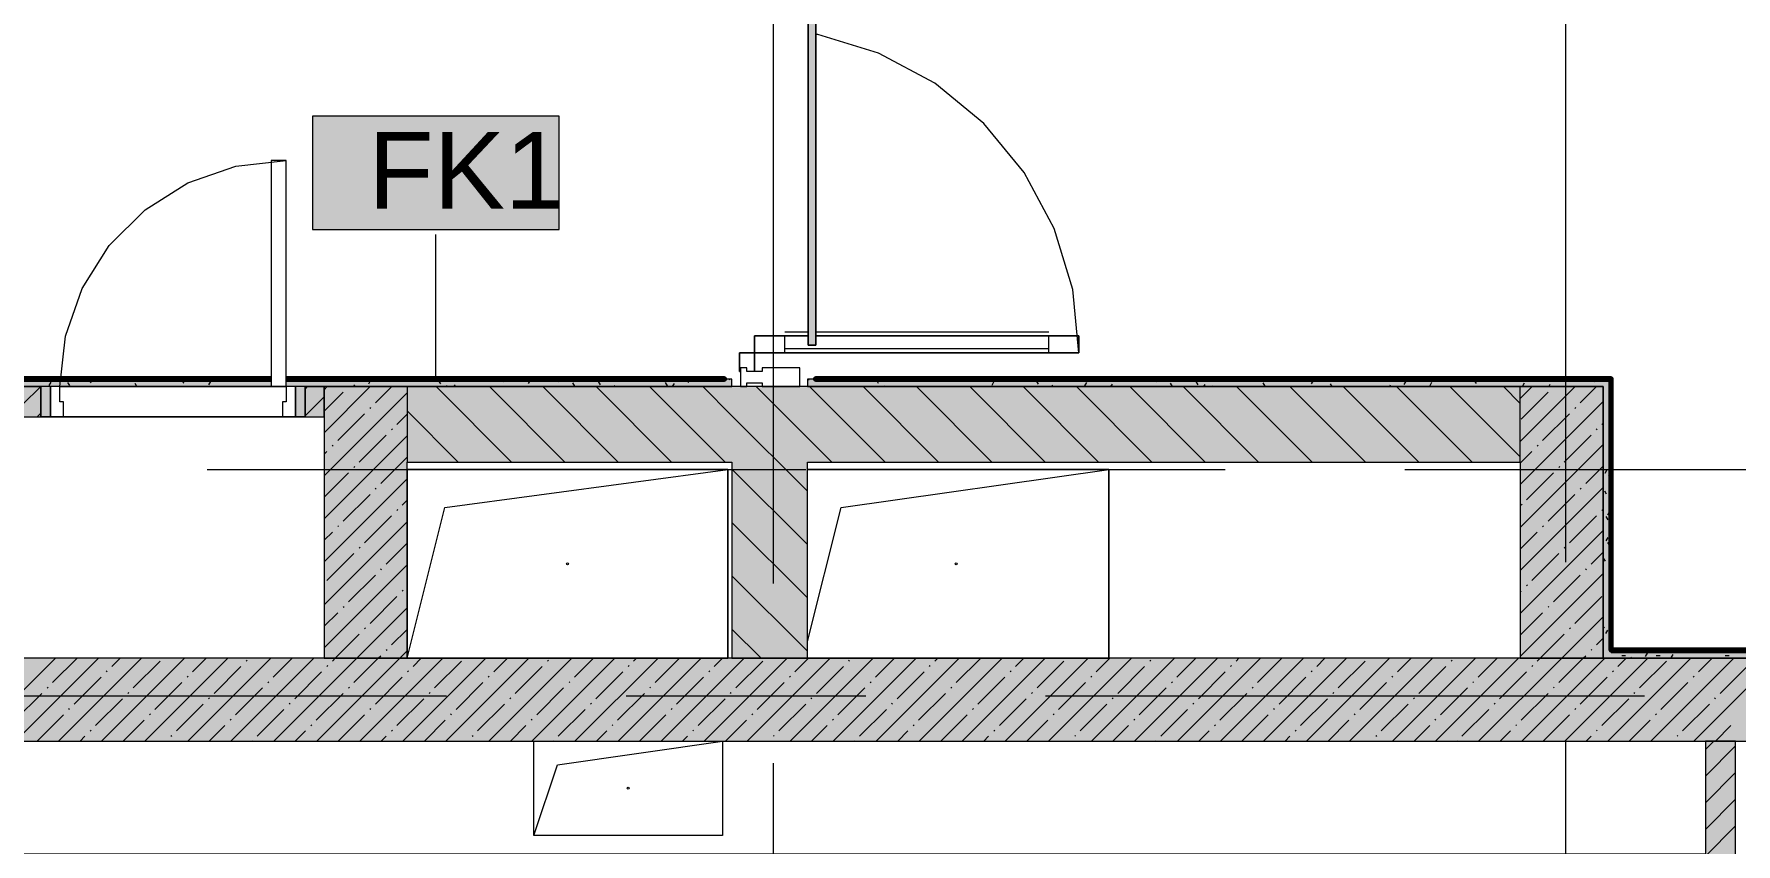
# Model space of a CAD drawing. Header units: millimetres. Extents: x -3817 to 677485, y -22715 to 103890.
# Drawn here: x 96894 to 101404, y 12019 to 14166 of the extents above; entities that cross this region are included whole.
import ezdxf

# ---------------------------------------------------------------- set-up
doc = ezdxf.new("R2010")
doc.units = ezdxf.units.MM
doc.layers.add('PDF _Геометрия', color=7, linetype='Continuous', true_color=0x1d1d1d)
doc.layers.add('PDF _Сплошная заливка', color=7, linetype='Continuous', true_color=0xffffff)
doc.layers.add('PDF _Текст', color=7, linetype='Continuous')
doc.styles.add('PDF GOST-Common', font='arial.ttf')

msp = doc.modelspace()

# ---------------------------------------------------------------- hatches: boundary and pattern name
at = {"layer": 'PDF _Сплошная заливка', "transparency": 33554559}
h = msp.add_hatch(color=256, dxfattribs=at)
h.paths.add_polyline_path([(98743.6, 12511.4), (98943.6, 12511.4), (98943.6, 13231.3), (98743.6, 13231.3), (98743.6, 13031.3)], flags=0)
h.paths.add_polyline_path([(98743.6, 15131.3), (98943.6, 15131.3), (98943.6, 15311.3), (98743.6, 15311.3)], flags=0)
h = msp.add_hatch(color=256, dxfattribs=at)
h.paths.add_polyline_path([(98080, 13231.3), (98743.6, 13231.3), (98743.6, 13251.4), (97562.1, 13251.4), (97562.1, 13231.3), (97612.1, 13231.3)], flags=0)
h.paths.add_polyline_path([(97522.1, 13231.3), (97522.1, 13251.4), (96763.6, 13251.4), (96763.6, 13231.3), (96962.1, 13231.3)], flags=0)
for points in [[(98743.6, 13031.3), (98743.6, 13231.3), (97882.6, 13231.3), (97882.6, 13031.3), (98080, 13031.3)], [(100741.3, 13231.3), (101052.6, 13231.3), (101052.6, 13251.4), (98943.6, 13251.4), (98943.6, 13231.3), (99410.6, 13231.3)], [(100832.6, 13031.3), (100832.6, 13231.3), (98943.6, 13231.3), (98943.6, 13031.3), (100741.3, 13031.3)], [(98080, 12291.4), (101853.6, 12291.4), (101853.6, 12511.4), (94453.6, 12511.4), (94453.6, 12291.4), (96749.4, 12291.4)], [(101323.6, 7311.4), (101403.6, 7311.4), (101403.6, 12291.4), (101323.6, 12291.4), (101323.6, 9439.1)]]:
    msp.add_hatch(color=256, dxfattribs=at).paths.add_polyline_path(points)
h = msp.add_hatch(color=256, dxfattribs=at)
h.paths.add_polyline_path([(121433.6, 12511.4), (121433.6, 12531.3), (111448.6, 12531.3), (111448.6, 12519.3), (111478.6, 12519.3), (111478.6, 12511.4), (120700.8, 12511.4)], flags=0)
h.paths.add_polyline_path([(110418.6, 12511.4), (110418.6, 12519.3), (110448.6, 12519.3), (110448.6, 12531.3), (109343.6, 12531.3), (109343.6, 12519.3), (109398.6, 12519.3), (109398.6, 12511.4), (110055.7, 12511.4)], flags=0)
h.paths.add_polyline_path([(105338.6, 12511.4), (107838.6, 12511.4), (107838.6, 12519.3), (107893.6, 12519.3), (107893.6, 12531.3), (105338.6, 12531.3)], flags=0)
h.paths.add_polyline_path([(103402.5, 12511.4), (103888.6, 12511.4), (103888.6, 12531.3), (101052.6, 12531.3), (101052.6, 12511.4)], flags=0)

# ---------------------------------------------------------------- linework, layer by layer
at = {"layer": 'PDF _Геометрия', "color": 7, "lineweight": 9}
for points in [[(98945.7, 13340.9), (98945.7, 15120.9)], [(98965.7, 13340.9), (98965.7, 15120.9)], [(98285.2, 13948.2), (97632.1, 13948.2), (97632.1, 13648.2), (98285.2, 13648.2)], [(98732.6, 13011.4), (98732.6, 12511.4), (97882.6, 12511.4), (97882.6, 13011.4)], [(98732.6, 13011.4), (97882.6, 13011.4), (97882.6, 12511.4), (98732.6, 12511.4)], [(99742.6, 13011.4), (98943.6, 13011.4), (99742.6, 13011.4), (99742.6, 12511.4), (98943.6, 12511.4), (99742.6, 12511.4)], [(98743.6, 12511.4), (98943.6, 12511.4)], [(98718.6, 12291.4), (98718.6, 12041.4), (98218.6, 12041.4), (98218.6, 12291.4)]]:
    msp.add_lwpolyline(points, close=True, dxfattribs=at)
at = {"layer": 'PDF _Геометрия', "color": 253, "lineweight": 9, "true_color": 0xaaaaaa}
for points in [[(100953.6, 12766.1), (100953.6, 14353.6)], [(98853.6, 12709.5), (98853.6, 14297)], [(98766.2, 13271.3), (98763.2, 13271.3), (98763.2, 13321.3), (98803.2, 13321.3), (99663.2, 13321.3), (99646.6, 13489.1), (99597.7, 13650.5), (99518.2, 13799.1), (99411.3, 13929.5), (99280.9, 14036.4), (99132.3, 14115.9), (98970.9, 14164.8), (98965.7, 14165.3)], [(97562.1, 13231.3), (96962.1, 13231.3), (96977.1, 13364.9), (97021.5, 13491.7), (97093, 13605.4), (97188, 13700.4), (97301.7, 13771.9), (97428.6, 13816.3), (97562.1, 13831.3)], [(98945.7, 13375.4), (98883.2, 13375.4)], [(98883.2, 13321.3), (98883.2, 13366.3)], [(99583.2, 13375.4), (98965.7, 13375.4)], [(99583.2, 13321.3), (99583.2, 13366.3)], [(98803.2, 13271.3), (98803.2, 13321.3)], [(99583.2, 13331.3), (98883.2, 13331.3)], [(97572.1, 13151.3), (96952.1, 13151.3), (97572.1, 13151.3)], [(97352.2, 13011.4), (98939.7, 13011.4)], [(99415.9, 13011.4), (100050.9, 13011.4)], [(100527.2, 13011.4), (102114.7, 13011.4)], [(96399.7, 12411.4), (97987.2, 12411.4)], [(98463.4, 12411.4), (99098.4, 12411.4)], [(99574.7, 12411.4), (101162.2, 12411.4)], [(100953.6, 11654.9), (100953.6, 12289.9)], [(98853.6, 11598.3), (98853.6, 12233.3)]]:
    msp.add_lwpolyline(points, dxfattribs=at)
at = {"layer": 'PDF _Геометрия', "color": 253, "lineweight": 13, "true_color": 0xaaaaaa}
for points in [[(97562.1, 13831.3), (97522.1, 13831.3), (97522.1, 13231.3), (97562.1, 13231.3)], [(96937.1, 13151.3), (96937.1, 13231.3), (96912.1, 13231.3), (96912.1, 13151.3)], [(96962.1, 13231.3), (96937.1, 13231.3), (96937.1, 13151.3), (96972.1, 13151.3), (96972.1, 13191.3), (96962.1, 13191.3)], [(97562.1, 13231.3), (97562.1, 13191.3), (97552.1, 13191.3), (97552.1, 13151.3), (97587.1, 13151.3), (97587.1, 13231.3)], [(97587.1, 13151.3), (97612.1, 13151.3), (97612.1, 13231.3), (97587.1, 13231.3)]]:
    msp.add_lwpolyline(points, close=True, dxfattribs=at)
at = {"layer": 'PDF _Геометрия', "color": 7, "lineweight": 9}
for points in [[(97958.7, 13251.9), (97958.7, 13634.4)], [(98965.7, 13340.9), (98945.7, 13340.9), (98965.7, 13340.9)], [(97882.6, 13231.3), (97882.6, 13031.3)], [(100832.6, 13031.3), (100832.6, 13231.3)], [(101072.6, 12531.3), (101072.6, 12544.4), (101072.6, 13251.4)], [(97882.6, 12511.4), (97982.6, 12911.3), (98732.6, 13011.4)], [(98943.6, 12555.3), (99032.6, 12911.3), (99742.6, 13011.4)], [(98218.6, 12041.4), (98281.1, 12228.8), (98718.6, 12291.4)]]:
    msp.add_lwpolyline(points, dxfattribs=at)
at = {"layer": 'PDF _Геометрия', "color": 253, "lineweight": 9, "true_color": 0xaaaaaa}
for points in [[(98803.2, 13366.3), (98803.2, 13321.3), (99663.2, 13321.3), (99663.2, 13366.3), (98965.7, 13366.3), (99663.2, 13366.3), (99663.2, 13321.3), (98803.2, 13321.3), (98803.2, 13366.3), (98945.7, 13366.3)], [(98803.2, 13321.3), (98763.2, 13321.3), (98763.2, 13271.3), (98766.2, 13271.3), (98763.2, 13271.3), (98763.2, 13321.3), (98803.2, 13321.3), (98803.2, 13271.3)]]:
    msp.add_lwpolyline(points, close=True, dxfattribs=at)
at = {"layer": 'PDF _Геометрия', "color": 253, "lineweight": 13, "true_color": 0xaaaaaa}
msp.add_lwpolyline([(98766.2, 13271.3), (98763.2, 13271.3), (98763.2, 13321.3), (98803.2, 13321.3), (98803.2, 13271.3), (98783.2, 13271.3)], dxfattribs=at)
at = {"layer": 'PDF _Геометрия', "color": 7, "lineweight": 20}
msp.add_lwpolyline([(98783.2, 13231.3), (98783.2, 13241.3), (98823.2, 13241.3), (98823.2, 13231.3), (98923.2, 13231.3), (98923.2, 13281.3), (98823.2, 13281.3), (98823.2, 13271.3), (98783.2, 13271.3), (98783.2, 13281.3), (98766.2, 13281.3), (98766.2, 13231.3)], close=True, dxfattribs=at)
at = {"layer": 'PDF _Геометрия', "color": 231, "lineweight": 70, "true_color": 0xff80c0}
for points in [[(97522.1, 13252.3), (96762.6, 13252.3), (96762.6, 13251.4), (96762.6, 12803.9), (93811.5, 12803.9), (93811.5, 12802.9), (93812.5, 12531.3)], [(93813.5, 12531.3), (93812.5, 12802.9), (96763.6, 12802.9), (96763.6, 12803.9), (96763.6, 13251.4), (97522.1, 13251.4)], [(97562.1, 13251.4), (98723.6, 13251.4), (98723.6, 13252.3), (97562.1, 13252.3)], [(107694.6, 12532.3), (101073.6, 12532.3), (101073.6, 13251.4), (101073.6, 13252.3), (98964.6, 13252.3), (98964.6, 13251.4), (101072.6, 13251.4)], [(101073.6, 12531.3), (107694.6, 12531.3)]]:
    msp.add_lwpolyline(points, dxfattribs=at)
at = {"layer": 'PDF _Геометрия', "color": 9, "lineweight": 9, "true_color": 0xc0c0c0}
for points in [[(97522.1, 13251.4), (96763.6, 13251.4), (96763.6, 13231.3), (96763.6, 12802.9), (93832.5, 12802.9), (93812.5, 12802.9), (93813.5, 12532.3)], [(101853.6, 12511.4), (98943.6, 12511.4), (98943.6, 13031.3), (100832.6, 13031.3), (100832.6, 12511.4), (101052.6, 12511.4), (101052.6, 13231.3), (100832.6, 13231.3), (98943.6, 13231.3), (98743.6, 13231.3), (97882.6, 13231.3), (97662.6, 13231.3), (97662.6, 12511.4), (97882.6, 12511.4), (97882.6, 13031.3), (98743.6, 13031.3), (98743.6, 12511.4), (94453.6, 12511.4)], [(96783.6, 13231.3), (96912.1, 13231.3)], [(97612.1, 13151.3), (97662.6, 13151.3), (97662.6, 13231.3), (97612.1, 13231.3), (97612.1, 13151.3), (96912.1, 13151.3)], [(96962.1, 13231.3), (97562.1, 13231.3)], [(97612.1, 13231.3), (98743.6, 13231.3), (98743.6, 13251.4), (97562.1, 13251.4)], [(101072.6, 13251.4), (101052.6, 13251.4), (98943.6, 13251.4), (98943.6, 13231.3), (101052.6, 13231.3), (101052.6, 12531.3), (101052.6, 12511.4), (103888.6, 12511.4), (103888.6, 12531.3), (101073.6, 12531.3)], [(101773.6, 7311.4), (101403.6, 7311.4), (101403.6, 12291.4), (101323.6, 12291.4), (101323.6, 11991.3), (94533.6, 11991.3), (94533.6, 12291.4), (94453.6, 12291.4), (94453.6, 8611.3), (94453.6, 8631.3), (94453.6, 12311.3), (94433.6, 12311.3), (93758.6, 12311.3), (94453.6, 12311.3), (94453.6, 12291.4), (101853.6, 12291.4)]]:
    msp.add_lwpolyline(points, dxfattribs=at)
at = {"layer": 'PDF _Геометрия', "lineweight": 9}
for points in [[(96783.6, 13103.6), (96863.6, 13183.6), (96911.4, 13231.3)], [(97612.1, 13224.9), (97618.5, 13231.3)], [(97662.6, 13223.2), (97670.8, 13231.3)], [(97662.6, 13109.1), (97784.8, 13231.3)], [(97662.6, 13166.1), (97712.9, 13216.5)], [(97727.2, 13230.7), (97727.8, 13231.3)], [(97798.5, 13188), (97841.8, 13231.3)], [(98159.4, 13031.3), (97959.4, 13231.3)], [(98300.9, 13031.3), (98100.9, 13231.3)], [(98442.3, 13031.3), (98242.3, 13231.3)], [(98583.7, 13031.3), (98383.7, 13231.3)], [(98725.1, 13031.3), (98525.1, 13231.3)], [(98943.6, 12954.3), (98743.6, 13154.3), (98666.5, 13231.3)], [(99008, 13031.3), (98943.6, 13095.7), (98808, 13231.3)], [(99149.4, 13031.3), (98949.4, 13231.3)], [(99290.8, 13031.3), (99090.8, 13231.3)], [(99432.2, 13031.3), (99232.2, 13231.3)], [(99573.7, 13031.3), (99373.7, 13231.3)], [(99715.1, 13031.3), (99515.1, 13231.3)], [(99856.5, 13031.3), (99656.5, 13231.3)], [(99997.9, 13031.3), (99797.9, 13231.3)], [(100139.3, 13031.3), (99939.3, 13231.3)], [(100280.8, 13031.3), (100080.8, 13231.3)], [(100422.2, 13031.3), (100222.2, 13231.3)], [(100563.6, 13031.3), (100363.6, 13231.3)], [(100705, 13031.3), (100505, 13231.3)], [(100832.6, 13045.2), (100646.4, 13231.3)], [(100832.6, 13186.6), (100787.9, 13231.3)], [(100832.6, 13199.8), (100864.1, 13231.3)], [(100832.6, 13085.7), (100978.2, 13231.3)], [(100835, 13145.2), (100906.3, 13216.5)], [(100920.6, 13230.7), (100921.2, 13231.3)], [(100991.8, 13188), (101035.2, 13231.3)], [(97612.1, 13154.2), (97662.6, 13204.7)], [(97662.6, 12995.1), (97882.6, 13215.1)], [(97784.2, 13173.7), (97786.6, 13176.1)], [(100832.6, 12971.7), (101052.6, 13191.7)], [(100977.6, 13173.7), (100980, 13176.1)], [(96902.1, 13151.3), (96912.1, 13161.3)], [(97698.7, 13088.2), (97769.9, 13159.5)], [(97855.5, 13130.9), (97882.6, 13158)], [(98018, 13031.3), (97882.6, 13166.8)], [(100892, 13088.2), (100963.3, 13159.5)], [(101048.9, 13130.9), (101052.6, 13134.7)], [(97662.6, 12881), (97882.6, 13101)], [(97755.7, 13031.2), (97827, 13102.4)], [(97841.2, 13116.7), (97843.6, 13119.1)], [(100949.1, 13031.2), (101020.3, 13102.4)], [(101034.6, 13116.7), (101037, 13119.1)], [(97662.6, 13052.1), (97670.2, 13059.7)], [(97684.4, 13073.9), (97686.8, 13076.3)], [(97812.7, 12974.1), (97882.6, 13044)], [(100832.6, 12857.6), (101052.6, 13077.6)], [(100832.6, 13028.7), (100863.5, 13059.7)], [(100877.8, 13073.9), (100880.2, 13076.3)], [(97662.6, 12938), (97727.2, 13002.6)], [(97741.4, 13016.9), (97743.8, 13019.3)], [(98943.6, 12812.9), (98743.6, 13012.9)], [(100849.3, 12931.4), (100920.6, 13002.6)], [(100934.8, 13016.9), (100937.2, 13019.3)], [(101006.1, 12974.1), (101052.6, 13020.6)], [(97662.6, 12767), (97882.6, 12987)], [(97712.9, 12874.3), (97784.2, 12945.6)], [(97798.5, 12959.9), (97800.8, 12962.2)], [(100832.6, 12743.6), (101052.6, 12963.6)], [(100906.3, 12874.3), (100977.6, 12945.6)], [(100991.8, 12959.9), (100994.2, 12962.2)], [(97855.5, 12902.8), (97857.9, 12905.2)], [(97869.7, 12917.1), (97882.6, 12929.9)], [(100835, 12917.1), (100837.4, 12919.5)], [(101048.9, 12902.8), (101051.2, 12905.2)], [(97662.6, 12652.9), (97882.6, 12872.9)], [(97698.7, 12860.1), (97701, 12862.4)], [(97769.9, 12817.3), (97841.2, 12888.6)], [(98943.6, 12671.5), (98743.6, 12871.5)], [(100892, 12860.1), (100894.4, 12862.4)], [(100963.3, 12817.3), (101034.6, 12888.6)], [(97662.6, 12824), (97684.4, 12845.8)], [(97827, 12760.3), (97882.6, 12815.9)], [(100832.6, 12629.5), (101052.6, 12849.5)], [(100832.6, 12800.6), (100877.8, 12845.8)], [(97670.2, 12717.5), (97741.4, 12788.8)], [(97755.7, 12803.1), (97758.1, 12805.4)], [(100863.5, 12717.5), (100934.8, 12788.8)], [(100949.1, 12803.1), (100951.4, 12805.4)], [(101020.3, 12760.3), (101052.6, 12792.5)], [(97662.6, 12538.9), (97882.6, 12758.9)], [(97727.2, 12660.5), (97798.5, 12731.8)], [(97812.7, 12746), (97815.1, 12748.4)], [(98943.6, 12530.1), (98743.6, 12730.1)], [(100832.6, 12515.5), (101052.6, 12735.5)], [(100920.6, 12660.5), (100991.8, 12731.8)], [(101006.1, 12746), (101008.5, 12748.4)], [(97869.7, 12689), (97872.1, 12691.4)], [(100832.6, 12686.6), (100835, 12689)], [(100849.3, 12703.3), (100851.6, 12705.6)], [(97529.1, 12291.4), (97749.1, 12511.4), (97882.6, 12644.8)], [(97662.6, 12595.9), (97698.7, 12632)], [(97712.9, 12646.2), (97715.3, 12648.6)], [(97784.2, 12603.5), (97855.5, 12674.7)], [(100832.6, 12572.5), (100892, 12632)], [(100906.3, 12646.2), (100908.7, 12648.6)], [(100977.6, 12603.5), (101048.9, 12674.7)], [(97769.9, 12589.2), (97772.3, 12591.6)], [(97841.2, 12546.4), (97882.6, 12587.8)], [(98820.9, 12511.4), (98743.6, 12588.6)], [(100722.5, 12291.4), (100942.5, 12511.4), (101052.6, 12621.4)], [(100963.3, 12589.2), (100965.7, 12591.6)], [(97684.4, 12503.7), (97692.1, 12511.4), (97755.7, 12575)], [(100877.8, 12503.7), (100885.5, 12511.4), (100949.1, 12575)], [(101034.6, 12546.4), (101052.6, 12564.4)], [(96730.8, 12291.4), (96950.8, 12511.4)], [(96844.8, 12291.4), (97064.8, 12511.4)], [(96943.1, 12446.7), (97007.8, 12511.4)], [(96958.9, 12291.4), (97178.9, 12511.4)], [(97072.9, 12291.4), (97292.9, 12511.4)], [(97099.9, 12489.4), (97121.8, 12511.4)], [(97156.9, 12432.4), (97228.2, 12503.7)], [(97187, 12291.4), (97407, 12511.4)], [(97301, 12291.4), (97521, 12511.4)], [(97313.7, 12475.2), (97349.9, 12511.4)], [(97415.1, 12291.4), (97635.1, 12511.4)], [(97456.3, 12503.7), (97458.7, 12506)], [(97527.6, 12460.9), (97578, 12511.4)], [(97643.2, 12291.4), (97863.2, 12511.4), (97882.6, 12530.8)], [(97741.4, 12446.7), (97806.1, 12511.4), (97812.7, 12517.9)], [(97757.2, 12291.4), (97977.2, 12511.4)], [(97827, 12532.2), (97829.3, 12534.6)], [(97871.3, 12291.4), (98091.3, 12511.4)], [(97898.2, 12489.4), (97920.2, 12511.4)], [(97955.3, 12432.4), (98026.6, 12503.7)], [(97985.3, 12291.4), (98205.3, 12511.4)], [(98099.4, 12291.4), (98319.4, 12511.4)], [(98112.1, 12475.2), (98148.3, 12511.4)], [(98213.4, 12291.4), (98433.4, 12511.4)], [(98254.7, 12503.7), (98257, 12506)], [(98325.9, 12460.9), (98376.4, 12511.4)], [(98327.5, 12291.4), (98547.5, 12511.4)], [(98441.5, 12291.4), (98661.5, 12511.4)], [(98482.8, 12503.7), (98490.4, 12511.4)], [(98539.8, 12446.7), (98604.5, 12511.4)], [(98555.6, 12291.4), (98775.6, 12511.4)], [(98669.6, 12291.4), (98889.6, 12511.4)], [(98696.6, 12489.4), (98718.5, 12511.4)], [(98753.6, 12432.4), (98824.9, 12503.7)], [(98783.6, 12291.4), (99003.6, 12511.4)], [(98897.7, 12291.4), (99117.7, 12511.4)], [(98910.4, 12475.2), (98946.6, 12511.4)], [(99011.7, 12291.4), (99231.7, 12511.4)], [(99053, 12503.7), (99055.4, 12506)], [(99124.3, 12460.9), (99174.7, 12511.4)], [(99125.8, 12291.4), (99345.8, 12511.4)], [(99239.8, 12291.4), (99459.8, 12511.4)], [(99281.1, 12503.7), (99288.8, 12511.4)], [(99338.1, 12446.7), (99402.8, 12511.4)], [(99353.9, 12291.4), (99573.9, 12511.4)], [(99467.9, 12291.4), (99687.9, 12511.4)], [(99494.9, 12489.4), (99516.9, 12511.4)], [(99552, 12432.4), (99623.2, 12503.7)], [(99582, 12291.4), (99802, 12511.4)], [(99696, 12291.4), (99916, 12511.4)], [(99708.8, 12475.2), (99745, 12511.4)], [(99810.1, 12291.4), (100030.1, 12511.4)], [(99851.3, 12503.7), (99853.7, 12506)], [(99922.6, 12460.9), (99973.1, 12511.4)], [(99924.1, 12291.4), (100144.1, 12511.4)], [(100038.2, 12291.4), (100258.2, 12511.4)], [(100079.4, 12503.7), (100087.1, 12511.4)], [(100136.5, 12446.7), (100201.2, 12511.4)], [(100152.2, 12291.4), (100372.2, 12511.4)], [(100266.3, 12291.4), (100486.3, 12511.4)], [(100293.3, 12489.4), (100315.2, 12511.4)], [(100350.3, 12432.4), (100421.6, 12503.7)], [(100380.3, 12291.4), (100600.3, 12511.4)], [(100494.4, 12291.4), (100714.4, 12511.4)], [(100507.1, 12475.2), (100543.3, 12511.4)], [(100608.4, 12291.4), (100828.4, 12511.4)], [(100649.7, 12503.7), (100652.1, 12506)], [(100721, 12460.9), (100771.4, 12511.4)], [(100836.5, 12291.4), (101056.5, 12511.4)], [(100934.8, 12446.7), (100999.5, 12511.4), (101006.1, 12517.9)], [(100950.6, 12291.4), (101170.6, 12511.4)], [(101020.3, 12532.2), (101022.7, 12534.6)], [(101064.6, 12291.4), (101284.6, 12511.4)], [(101091.6, 12489.4), (101113.6, 12511.4)], [(101148.7, 12432.4), (101219.9, 12503.7)], [(101178.7, 12291.4), (101398.7, 12511.4)], [(101292.7, 12291.4), (101512.7, 12511.4)], [(101305.5, 12475.2), (101341.7, 12511.4)], [(97000.1, 12389.6), (97071.4, 12460.9)], [(97085.6, 12475.2), (97088, 12477.5)], [(97299.5, 12460.9), (97301.9, 12463.3)], [(97370.8, 12418.1), (97442.1, 12489.4)], [(97584.6, 12403.9), (97655.9, 12475.2)], [(97670.2, 12489.4), (97672.5, 12491.8)], [(97798.5, 12389.6), (97869.7, 12460.9)], [(97884, 12475.2), (97886.4, 12477.5)], [(98097.8, 12460.9), (98100.2, 12463.3)], [(98169.1, 12418.1), (98240.4, 12489.4)], [(98383, 12403.9), (98454.2, 12475.2)], [(98468.5, 12489.4), (98470.9, 12491.8)], [(98596.8, 12389.6), (98668.1, 12460.9)], [(98682.3, 12475.2), (98684.7, 12477.5)], [(98896.2, 12460.9), (98898.6, 12463.3)], [(98967.5, 12418.1), (99038.7, 12489.4)], [(99181.3, 12403.9), (99252.6, 12475.2)], [(99266.8, 12489.4), (99269.2, 12491.8)], [(99395.1, 12389.6), (99466.4, 12460.9)], [(99480.7, 12475.2), (99483.1, 12477.5)], [(99694.5, 12460.9), (99696.9, 12463.3)], [(99765.8, 12418.1), (99837.1, 12489.4)], [(99979.6, 12403.9), (100050.9, 12475.2)], [(100065.2, 12489.4), (100067.6, 12491.8)], [(100193.5, 12389.6), (100264.8, 12460.9)], [(100279, 12475.2), (100281.4, 12477.5)], [(100492.9, 12460.9), (100495.2, 12463.3)], [(100564.2, 12418.1), (100635.4, 12489.4)], [(100778, 12403.9), (100849.3, 12475.2)], [(100863.5, 12489.4), (100865.9, 12491.8)], [(100991.8, 12389.6), (101063.1, 12460.9)], [(101077.4, 12475.2), (101079.7, 12477.5)], [(101291.2, 12460.9), (101293.6, 12463.3)], [(101362.5, 12418.1), (101433.8, 12489.4)], [(96843.3, 12346.9), (96914.6, 12418.1)], [(96928.8, 12432.4), (96931.2, 12434.8)], [(97142.7, 12418.1), (97145, 12420.5)], [(97214, 12375.4), (97285.2, 12446.7)], [(97356.5, 12403.9), (97358.9, 12406.3)], [(97427.8, 12361.1), (97499.1, 12432.4)], [(97513.3, 12446.7), (97515.7, 12449)], [(97641.6, 12346.9), (97712.9, 12418.1)], [(97727.2, 12432.4), (97729.5, 12434.8)], [(97941, 12418.1), (97943.4, 12420.5)], [(98012.3, 12375.4), (98083.6, 12446.7)], [(98154.9, 12403.9), (98157.2, 12406.3)], [(98226.1, 12361.1), (98297.4, 12432.4)], [(98311.7, 12446.7), (98314, 12449)], [(98440, 12346.9), (98511.3, 12418.1)], [(98525.5, 12432.4), (98527.9, 12434.8)], [(98739.4, 12418.1), (98741.7, 12420.5)], [(98810.6, 12375.4), (98881.9, 12446.7)], [(98953.2, 12403.9), (98955.6, 12406.3)], [(99024.5, 12361.1), (99095.8, 12432.4)], [(99110, 12446.7), (99112.4, 12449)], [(99238.3, 12346.9), (99309.6, 12418.1)], [(99323.9, 12432.4), (99326.2, 12434.8)], [(99537.7, 12418.1), (99540.1, 12420.5)], [(99609, 12375.4), (99680.3, 12446.7)], [(99751.5, 12403.9), (99753.9, 12406.3)], [(99822.8, 12361.1), (99894.1, 12432.4)], [(99908.4, 12446.7), (99910.7, 12449)], [(100036.7, 12346.9), (100108, 12418.1)], [(100122.2, 12432.4), (100124.6, 12434.8)], [(100336.1, 12418.1), (100338.4, 12420.5)], [(100407.3, 12375.4), (100478.6, 12446.7)], [(100549.9, 12403.9), (100552.3, 12406.3)], [(100621.2, 12361.1), (100692.5, 12432.4)], [(100706.7, 12446.7), (100709.1, 12449)], [(100835, 12346.9), (100906.3, 12418.1)], [(100920.6, 12432.4), (100922.9, 12434.8)], [(101134.4, 12418.1), (101136.8, 12420.5)], [(101205.7, 12375.4), (101277, 12446.7)], [(101348.2, 12403.9), (101350.6, 12406.3)], [(96901.8, 12291.4), (96971.6, 12361.1)], [(96985.9, 12375.4), (96988.2, 12377.7)], [(97057.1, 12332.6), (97128.4, 12403.9)], [(97199.7, 12361.1), (97202.1, 12363.5)], [(97271, 12318.3), (97342.3, 12389.6)], [(97484.8, 12304.1), (97556.1, 12375.4)], [(97570.4, 12389.6), (97572.7, 12392)], [(97700.2, 12291.4), (97769.9, 12361.1)], [(97784.2, 12375.4), (97786.6, 12377.7)], [(97855.5, 12332.6), (97926.8, 12403.9)], [(97998, 12361.1), (98000.4, 12363.5)], [(98069.3, 12318.3), (98140.6, 12389.6)], [(98283.2, 12304.1), (98354.4, 12375.4)], [(98368.7, 12389.6), (98371.1, 12392)], [(98498.5, 12291.4), (98568.3, 12361.1)], [(98582.5, 12375.4), (98584.9, 12377.7)], [(98653.8, 12332.6), (98725.1, 12403.9)], [(98796.4, 12361.1), (98798.8, 12363.5)], [(98867.7, 12318.3), (98938.9, 12389.6)], [(99081.5, 12304.1), (99152.8, 12375.4)], [(99167, 12389.6), (99169.4, 12392)], [(99296.9, 12291.4), (99366.6, 12361.1)], [(99380.9, 12375.4), (99383.3, 12377.7)], [(99452.2, 12332.6), (99523.5, 12403.9)], [(99594.7, 12361.1), (99597.1, 12363.5)], [(99666, 12318.3), (99737.3, 12389.6)], [(99879.9, 12304.1), (99951.1, 12375.4)], [(99965.4, 12389.6), (99967.8, 12392)], [(100095.2, 12291.4), (100165, 12361.1)], [(100179.2, 12375.4), (100181.6, 12377.7)], [(100250.5, 12332.6), (100321.8, 12403.9)], [(100393.1, 12361.1), (100395.4, 12363.5)], [(100464.4, 12318.3), (100535.6, 12389.6)], [(100678.2, 12304.1), (100749.5, 12375.4)], [(100763.7, 12389.6), (100766.1, 12392)], [(100893.6, 12291.4), (100963.3, 12361.1)], [(100977.6, 12375.4), (100980, 12377.7)], [(101048.9, 12332.6), (101120.1, 12403.9)], [(101191.4, 12361.1), (101193.8, 12363.5)], [(101262.7, 12318.3), (101334, 12389.6)], [(97042.9, 12318.3), (97045.3, 12320.7)], [(97129.9, 12291.4), (97185.4, 12346.9)], [(97358, 12291.4), (97399.3, 12332.6)], [(97413.5, 12346.9), (97415.9, 12349.2)], [(97586.1, 12291.4), (97613.1, 12318.3)], [(97627.4, 12332.6), (97629.8, 12335)], [(97841.2, 12318.3), (97843.6, 12320.7)], [(97928.3, 12291.4), (97983.8, 12346.9)], [(98156.4, 12291.4), (98197.6, 12332.6)], [(98211.9, 12346.9), (98214.3, 12349.2)], [(98384.5, 12291.4), (98411.5, 12318.3)], [(98425.7, 12332.6), (98428.1, 12335)], [(98639.6, 12318.3), (98641.9, 12320.7)], [(98726.6, 12291.4), (98782.1, 12346.9)], [(98954.7, 12291.4), (98996, 12332.6)], [(99010.2, 12346.9), (99012.6, 12349.2)], [(99182.8, 12291.4), (99209.8, 12318.3)], [(99224.1, 12332.6), (99226.4, 12335)], [(99437.9, 12318.3), (99440.3, 12320.7)], [(99525, 12291.4), (99580.5, 12346.9)], [(99753.1, 12291.4), (99794.3, 12332.6)], [(99808.6, 12346.9), (99810.9, 12349.2)], [(99981.2, 12291.4), (100008.2, 12318.3)], [(100022.4, 12332.6), (100024.8, 12335)], [(100236.3, 12318.3), (100238.6, 12320.7)], [(100323.3, 12291.4), (100378.8, 12346.9)], [(100551.4, 12291.4), (100592.7, 12332.6)], [(100606.9, 12346.9), (100609.3, 12349.2)], [(100779.5, 12291.4), (100806.5, 12318.3)], [(100820.8, 12332.6), (100823.1, 12335)], [(101034.6, 12318.3), (101037, 12320.7)], [(101121.7, 12291.4), (101177.2, 12346.9)], [(101349.8, 12291.4), (101391, 12332.6)], [(97015.9, 12291.4), (97028.6, 12304.1)], [(97256.7, 12304.1), (97259.1, 12306.5)], [(97472.1, 12291.4), (97472.9, 12292.2)], [(97814.2, 12291.4), (97827, 12304.1)], [(98055.1, 12304.1), (98057.4, 12306.5)], [(98270.4, 12291.4), (98271.3, 12292.2)], [(98612.6, 12291.4), (98625.3, 12304.1)], [(98853.4, 12304.1), (98855.8, 12306.5)], [(99068.8, 12291.4), (99069.6, 12292.2)], [(99410.9, 12291.4), (99423.7, 12304.1)], [(99651.8, 12304.1), (99654.1, 12306.5)], [(99867.1, 12291.4), (99868, 12292.2)], [(100209.3, 12291.4), (100222, 12304.1)], [(100450.1, 12304.1), (100452.5, 12306.5)], [(100665.5, 12291.4), (100666.3, 12292.2)], [(101007.6, 12291.4), (101020.3, 12304.1)], [(101248.4, 12304.1), (101250.8, 12306.5)], [(101323.6, 12269.5), (101345.4, 12291.4)], [(101323.6, 12198.8), (101403.6, 12278.8)], [(101323.6, 12128.1), (101403.6, 12208.1)], [(101323.6, 12057.4), (101403.6, 12137.4)], [(101248.2, 11911.4), (101323.6, 11986.7), (101403.6, 12066.7)]]:
    msp.add_lwpolyline(points, dxfattribs=at)
at = {"layer": 'PDF _Геометрия', "color": 9, "lineweight": 9, "true_color": 0xc0c0c0}
msp.add_lwpolyline([(96863.6, 13151.3), (96912.1, 13151.3), (96912.1, 13231.3), (96863.6, 13231.3)], close=True, dxfattribs=at)
at = {"layer": 'PDF _Геометрия', "color": 253, "lineweight": 9, "true_color": 0x9b9b9b}
for points in [[(96896.4, 13232), (96896, 13231.3)], [(96926.1, 13249.9), (96936.2, 13249.9)], [(96938.1, 13243.2), (96933, 13234.4)], [(96978, 13251.4), (96974.7, 13245.6)], [(96988.7, 13234), (96983.7, 13242.7)], [(97017.6, 13249.9), (97027.6, 13249.9)], [(97047.7, 13250.2), (97042.7, 13241.5)], [(97078.5, 13249.9), (97088.6, 13249.9)], [(97166.2, 13231.3), (97161.4, 13239.7)], [(97230.9, 13249.9), (97241, 13249.9)], [(97271.8, 13231.3), (97271, 13232.6)], [(97293.5, 13249.1), (97288.4, 13240.4)], [(97322.4, 13249.9), (97332.4, 13249.9)], [(97361.5, 13245.1), (97356.5, 13236.3)], [(97413.8, 13249.9), (97423.9, 13249.9)], [(97576.3, 13251.4), (97575.8, 13250.5)], [(97596.7, 13249.9), (97606.8, 13249.9)], [(97688.1, 13249.9), (97698.2, 13249.9)], [(97743.3, 13235.8), (97740.7, 13231.3)], [(97749.1, 13249.9), (97759.2, 13249.9)], [(97784.9, 13246.9), (97779.9, 13238.2)], [(97822.7, 13251.4), (97821.5, 13249.4)], [(97862, 13245.4), (97858.6, 13251.4)], [(97893.1, 13251.4), (97889.6, 13245.3)], [(97901.5, 13249.9), (97911.6, 13249.9)], [(97930, 13249.5), (97928.9, 13251.4)], [(97971.6, 13238.4), (97966.6, 13247.1)], [(97989, 13234.7), (97987.1, 13231.3)], [(97992.9, 13249.9), (98003, 13249.9)], [(98010.9, 13231.3), (98008.2, 13235.9)], [(98084.4, 13249.9), (98094.4, 13249.9)], [(98107.7, 13246.5), (98104.9, 13251.4)], [(98139.4, 13251.4), (98135.3, 13244.2)], [(98208.4, 13248.8), (98203.3, 13240.1)], [(98267.3, 13249.9), (98277.3, 13249.9)], [(98285.4, 13243.5), (98280.9, 13251.4)], [(98327, 13232.4), (98322, 13241.1)], [(98358.7, 13249.9), (98368.8, 13249.9)], [(98395.1, 13236.5), (98390, 13245.2)], [(98419.7, 13249.9), (98429.7, 13249.9)], [(98433.2, 13231.3), (98431.7, 13234)], [(98572.8, 13233.5), (98567.7, 13242.2)], [(98572.1, 13249.9), (98582.1, 13249.9)], [(98590.2, 13239.6), (98585.4, 13231.3)], [(98631.8, 13250.7), (98626.8, 13242)], [(98663.5, 13249.9), (98673.6, 13249.9)], [(98737.7, 13251.4), (98736.4, 13249.1)], [(98943.6, 13249.9), (98947.9, 13249.9)], [(98984.1, 13251.4), (98982.2, 13248)], [(99029.3, 13249.9), (99039.3, 13249.9)], [(99054.5, 13251.4), (99050.2, 13243.9)], [(99090.2, 13249.9), (99100.3, 13249.9)], [(99090.6, 13250.9), (99090.4, 13251.4)], [(99132.3, 13239.8), (99127.3, 13248.5)], [(99149.7, 13233.3), (99148.5, 13231.3)], [(99242.6, 13249.9), (99252.7, 13249.9)], [(99334.1, 13249.9), (99344.1, 13249.9)], [(99425.5, 13249.9), (99435.6, 13249.9)], [(99437, 13243.4), (99432, 13234.7)], [(99446, 13244.9), (99442.3, 13251.4)], [(99476.8, 13251.4), (99473.7, 13245.8)], [(99514.1, 13249), (99512.7, 13251.4)], [(99555.7, 13237.9), (99550.7, 13246.6)], [(99594.7, 13231.3), (99592.3, 13235.4)], [(99608.4, 13249.9), (99618.4, 13249.9)], [(99682.8, 13242.3), (99677.8, 13233.6)], [(99691.8, 13246), (99688.7, 13251.4)], [(99699.8, 13249.9), (99709.9, 13249.9)], [(99750.8, 13238.2), (99746.9, 13231.3)], [(99760.8, 13249.9), (99770.8, 13249.9)], [(99869.5, 13243), (99864.7, 13251.4)], [(99899.2, 13251.4), (99897.1, 13247.7)], [(99911.1, 13231.9), (99906.1, 13240.6)], [(99913.2, 13249.9), (99923.2, 13249.9)], [(99979.2, 13236), (99974.1, 13244.7)], [(99996.5, 13237.1), (99993.2, 13231.3)], [(100004.6, 13249.9), (100014.7, 13249.9)], [(100017, 13231.3), (100015.8, 13233.5)], [(100064.6, 13233), (100063.6, 13231.3)], [(100096.1, 13249.9), (100106.1, 13249.9)], [(100156.9, 13233), (100151.8, 13241.7)], [(100278.9, 13249.9), (100289, 13249.9)], [(100283.9, 13247.2), (100278.9, 13238.4)], [(100321.5, 13251.4), (100320.5, 13249.6)], [(100333.8, 13231.3), (100329.5, 13238.7)], [(100370.4, 13249.9), (100380.4, 13249.9)], [(100431.3, 13249.9), (100441.4, 13249.9)], [(100439.4, 13231.3), (100439.2, 13231.6)], [(100488, 13234.9), (100486, 13231.3)], [(100529.7, 13246.1), (100524.6, 13237.4)], [(100583.7, 13249.9), (100593.8, 13249.9)], [(100597.7, 13242), (100592.7, 13233.3)], [(100674.7, 13250.4), (100674.2, 13251.4)], [(100675.2, 13249.9), (100685.2, 13249.9)], [(100716.4, 13239.3), (100711.3, 13248)], [(100766.6, 13249.9), (100776.7, 13249.9)], [(100843.4, 13240.9), (100838.4, 13232.2)], [(100911.5, 13236.8), (100908.3, 13231.3)], [(100949.5, 13249.9), (100959.6, 13249.9)], [(101030.1, 13244.4), (101026.1, 13251.4)], [(101040.9, 13249.9), (101051, 13249.9)], [(101072.6, 13211.1), (101068.9, 13204.7)], [(101072.6, 13170.9), (101070.8, 13174)], [(101071.4, 13158.5), (101072.6, 13158.5)], [(101071.4, 13036.5), (101072.6, 13036.5)], [(101061.7, 13009.3), (101056.6, 13000.6)], [(101072.6, 12988), (101067.8, 12996.2)], [(101061.7, 12945.9), (101056.7, 12954.6)], [(101071.4, 12945.1), (101072.6, 12945.1)], [(101065.8, 12877.9), (101060.8, 12886.6)], [(101068.7, 12899.6), (101063.7, 12890.9)], [(101064.7, 12831.6), (101059.6, 12822.9)], [(101069.9, 12809.8), (101064.8, 12818.5)], [(101071.4, 12823.2), (101072.6, 12823.2)], [(101058.7, 12768.2), (101053.7, 12776.9)], [(101072.6, 12784.4), (101070.8, 12781.2)], [(101071.4, 12701.3), (101072.6, 12701.3)], [(101055.7, 12590.5), (101052.6, 12595.9)], [(101063.6, 12585.9), (101058.5, 12577.2)], [(101071.4, 12609.8), (101072.6, 12609.8)], [(101072.6, 12540.5), (101069.7, 12535.5)], [(101101.9, 12518.4), (101112, 12518.4)], [(101127.5, 12513.7), (101126.1, 12511.4)], [(101169.1, 12524.9), (101164.1, 12516.2)], [(101193.3, 12518.4), (101203.4, 12518.4)], [(101237.2, 12520.8), (101232.2, 12512.1)], [(101373.6, 12527.6), (101371.4, 12531.3)], [(101376.2, 12518.4), (101386.3, 12518.4)], [(101384, 12531.3), (101383.5, 12530.3)]]:
    msp.add_lwpolyline(points, dxfattribs=at)
at = {"layer": 'PDF _Геометрия', "color": 231, "lineweight": 9, "true_color": 0xff80c0}
msp.add_lwpolyline([(101072.6, 13251.4), (101072.6, 12544.4), (101072.6, 12531.3), (101073.6, 12531.3)], dxfattribs=at)
at = {"layer": 'PDF _Геометрия', "color": 7, "lineweight": 9}
for centre in [(98307.6, 12761.4), (99337.6, 12761.4), (98468.6, 12166.4)]:
    msp.add_circle(centre, 2.5, dxfattribs=at)
at = {"layer": 'PDF _Сплошная заливка', "color": 251, "lineweight": 35, "true_color": 0x494949, "transparency": 33554559}
msp.add_solid([(98965.7, 13340.9), (98965.7, 15120.9), (98945.7, 13340.9), (98945.7, 15120.9)], dxfattribs=at)
at = {"layer": 'PDF _Сплошная заливка', "lineweight": 9, "transparency": 33554559}
msp.add_solid([(98285.2, 13948.2), (97632.1, 13948.2), (98285.2, 13648.2), (97632.1, 13648.2)], dxfattribs=at)
at = {"layer": 'PDF _Сплошная заливка', "lineweight": 35, "transparency": 33554559}
for points in [[(96912.1, 13151.3), (96912.1, 13231.3), (96863.6, 13151.3), (96863.6, 13231.3)], [(96937.1, 13151.3), (96937.1, 13231.3), (96912.1, 13151.3), (96912.1, 13231.3)], [(97612.1, 13151.3), (97612.1, 13231.3), (97587.1, 13151.3), (97587.1, 13231.3)], [(97662.6, 13151.3), (97662.6, 13231.3), (97612.1, 13151.3), (97612.1, 13231.3)], [(97882.6, 12511.4), (97882.6, 13231.3), (97662.6, 12511.4), (97662.6, 13231.3)], [(101052.6, 12511.4), (101052.6, 13231.3), (100832.6, 12511.4), (100832.6, 13231.3)], [(101072.6, 12531.3), (101072.6, 13251.4), (101052.6, 12531.3), (101052.6, 13251.4)]]:
    msp.add_solid(points, dxfattribs=at)
at = {"layer": 'PDF _Сплошная заливка', "color": 254, "lineweight": 35, "true_color": 0xffb9dc, "transparency": 33554559}
msp.add_solid([(98723.6, 13251.4), (98723.6, 13252.3), (98080, 13251.4)], dxfattribs=at)

# ---------------------------------------------------------------- texts
at = {"layer": 'PDF _Текст', "insert": (97779.2, 13804.8), "char_height": 203.2, "attachment_point": 4, "style": 'PDF GOST-Common'}
msp.add_mtext('FK1', dxfattribs=at)

doc.saveas('drawing.dxf')
